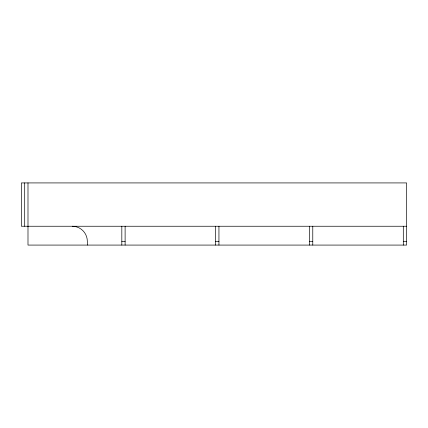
<?xml version="1.0" encoding="UTF-8"?>
<svg xmlns="http://www.w3.org/2000/svg" width="428" height="428" viewBox="0 0 428 428"><rect width="100%" height="100%" fill="white"/><g stroke="black" fill="none" stroke-linecap="round" stroke-linejoin="round"><path stroke-width="0.64" d="M406.6 226.246L21.4 226.246L21.4 182.922L406.6 182.922L406.6 245.078L27.991 245.078L27.991 226.396M121.82 241.312L125.115 241.312M215.648 241.312L218.943 241.312M309.476 241.312L312.772 241.312M403.304 241.312L406.6 241.312M403.304 226.246L403.304 245.078M312.772 226.246L312.772 245.078M309.476 226.246L309.476 245.078M218.943 226.246L218.943 245.078M215.648 226.246L215.648 245.078M125.115 226.246L125.115 245.078M121.82 226.246L121.82 245.078M87.328 245.078L87.328 241.312A15.071 15.071 0 0 0 72.257 226.246M27.991 182.922L27.991 226.246M24.696 182.922L24.696 226.246"/></g></svg>
